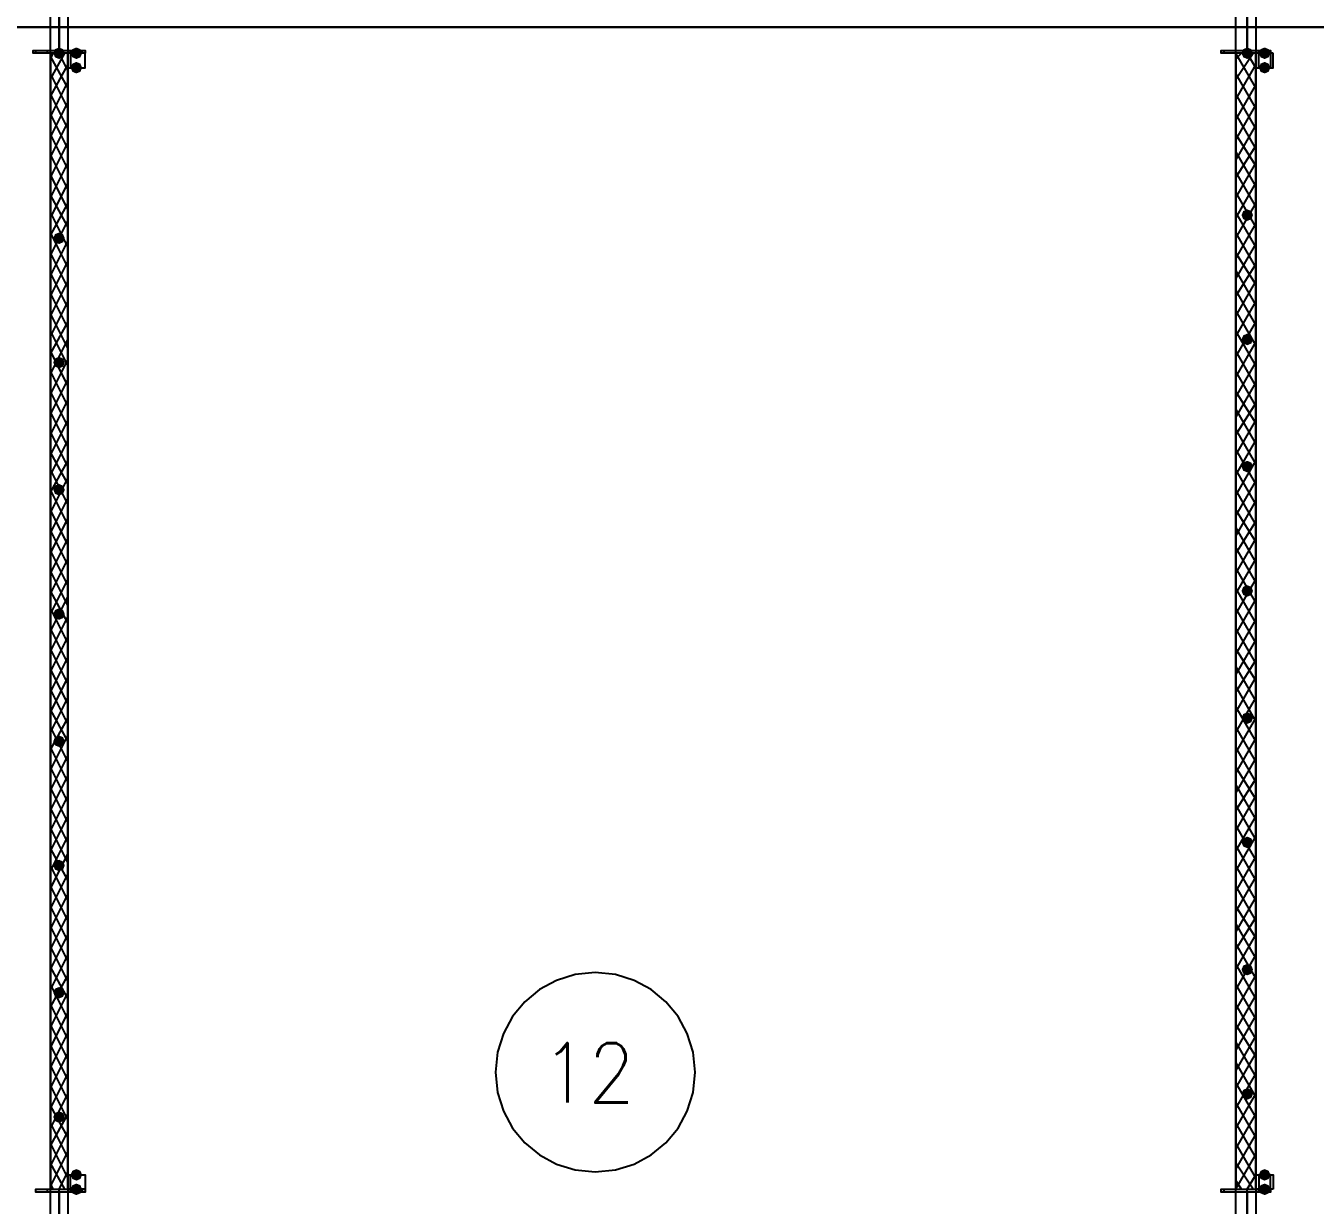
# Model space of a CAD drawing. Header units: millimetres. Extents: x 0 to 420, y 0 to 297.
# Drawn here: x 346.14 to 365.02, y 203.18 to 220.45 of the extents above; entities that cross this region are included whole.
import ezdxf

# ---------------------------------------------------------------- set-up
doc = ezdxf.new("R2010")
doc.units = ezdxf.units.MM
doc.layers.get('0').update_dxf_attribs({"linetype": 'CONTINUOUS'})
doc.styles.get("Standard").update_dxf_attribs({"font": 'STANDARD'})

msp = doc.modelspace()

# ---------------------------------------------------------------- hatches: boundary and pattern name
at = {"true_color": 0x000007}
for points in [[(346.71, 220.048667), (346.685129, 219.988871), (346.625333, 219.964), (346.565538, 219.988871), (346.540667, 220.048667), (346.565537, 220.108462), (346.625333, 220.133333), (346.685129, 220.108463)], [(346.964, 220.048667), (346.939129, 219.988871), (346.879333, 219.964), (346.819537, 219.988871), (346.794667, 220.048667), (346.819537, 220.108462), (346.879333, 220.133333), (346.939129, 220.108463)], [(364.109, 220.048667), (364.084129, 219.988871), (364.024333, 219.964), (363.964538, 219.988871), (363.939667, 220.048667), (363.964537, 220.108462), (364.024333, 220.133333), (364.084129, 220.108463)], [(364.363, 220.048667), (364.338129, 219.988871), (364.278333, 219.964), (364.218538, 219.988871), (364.193667, 220.048667), (364.218537, 220.108462), (364.278333, 220.133333), (364.338129, 220.108463)], [(346.964, 219.837), (346.939129, 219.777204), (346.879333, 219.752333), (346.819537, 219.777204), (346.794667, 219.837), (346.819537, 219.896796), (346.879333, 219.921667), (346.939129, 219.896796)], [(364.363, 219.837), (364.338129, 219.777204), (364.278333, 219.752333), (364.218538, 219.777204), (364.193667, 219.837), (364.218537, 219.896796), (364.278333, 219.921667), (364.338129, 219.896796)], [(364.109, 217.678), (364.084129, 217.618204), (364.024333, 217.593333), (363.964538, 217.618204), (363.939667, 217.678), (363.964537, 217.737796), (364.024333, 217.762667), (364.084129, 217.737796)], [(346.71, 217.339333), (346.685129, 217.279538), (346.625333, 217.254667), (346.565538, 217.279538), (346.540667, 217.339333), (346.565537, 217.399129), (346.625333, 217.424), (346.685129, 217.399129)], [(364.109, 215.857667), (364.084129, 215.797871), (364.024333, 215.773), (363.964538, 215.797871), (363.939667, 215.857667), (363.964537, 215.917462), (364.024333, 215.942333), (364.084129, 215.917463)], [(346.71, 215.519), (346.685129, 215.459204), (346.625333, 215.434333), (346.565538, 215.459204), (346.540667, 215.519), (346.565537, 215.578796), (346.625333, 215.603667), (346.685129, 215.578796)], [(364.109, 213.995), (364.084129, 213.935204), (364.024333, 213.910333), (363.964538, 213.935204), (363.939667, 213.995), (363.964537, 214.054796), (364.024333, 214.079667), (364.084129, 214.054796)], [(346.71, 213.656333), (346.685129, 213.596537), (346.625333, 213.571667), (346.565538, 213.596537), (346.540667, 213.656333), (346.565537, 213.716129), (346.625333, 213.741), (346.685129, 213.716129)], [(364.109, 212.174667), (364.084129, 212.114871), (364.024333, 212.09), (363.964538, 212.114871), (363.939667, 212.174667), (363.964537, 212.234462), (364.024333, 212.259333), (364.084129, 212.234463)], [(346.71, 211.836), (346.685129, 211.776204), (346.625333, 211.751333), (346.565538, 211.776204), (346.540667, 211.836), (346.565537, 211.895796), (346.625333, 211.920667), (346.685129, 211.895796)], [(364.109, 210.312), (364.084129, 210.252204), (364.024333, 210.227333), (363.964538, 210.252204), (363.939667, 210.312), (363.964537, 210.371796), (364.024333, 210.396667), (364.084129, 210.371796)], [(346.71, 209.973333), (346.685129, 209.913537), (346.625333, 209.888667), (346.565538, 209.913537), (346.540667, 209.973333), (346.565537, 210.033129), (346.625333, 210.058), (346.685129, 210.033129)], [(364.109, 208.491667), (364.084129, 208.431871), (364.024333, 208.407), (363.964538, 208.431871), (363.939667, 208.491667), (363.964537, 208.551462), (364.024333, 208.576333), (364.084129, 208.551463)], [(346.71, 208.153), (346.685129, 208.093204), (346.625333, 208.068333), (346.565538, 208.093204), (346.540667, 208.153), (346.565537, 208.212796), (346.625333, 208.237667), (346.685129, 208.212796)], [(364.109, 206.629), (364.084129, 206.569204), (364.024333, 206.544333), (363.964538, 206.569204), (363.939667, 206.629), (363.964537, 206.688796), (364.024333, 206.713667), (364.084129, 206.688796)], [(346.71, 206.290333), (346.685129, 206.230537), (346.625333, 206.205667), (346.565538, 206.230537), (346.540667, 206.290333), (346.565537, 206.350129), (346.625333, 206.375), (346.685129, 206.350129)], [(364.109, 204.808667), (364.084129, 204.748871), (364.024333, 204.724), (363.964538, 204.748871), (363.939667, 204.808667), (363.964537, 204.868462), (364.024333, 204.893333), (364.084129, 204.868463)], [(346.71, 204.47), (346.685129, 204.410204), (346.625333, 204.385333), (346.565538, 204.410204), (346.540667, 204.47), (346.565537, 204.529796), (346.625333, 204.554667), (346.685129, 204.529796)], [(346.964, 203.623333), (346.939129, 203.563538), (346.879333, 203.538667), (346.819537, 203.563538), (346.794667, 203.623333), (346.819537, 203.683129), (346.879333, 203.708), (346.939129, 203.683129)], [(364.363, 203.623333), (364.338129, 203.563538), (364.278333, 203.538667), (364.218538, 203.563538), (364.193667, 203.623333), (364.218537, 203.683129), (364.278333, 203.708), (364.338129, 203.683129)], [(346.964, 203.411667), (346.939129, 203.351871), (346.879333, 203.327), (346.819537, 203.351871), (346.794667, 203.411667), (346.819537, 203.471462), (346.879333, 203.496333), (346.939129, 203.471463)], [(364.363, 203.411667), (364.338129, 203.351871), (364.278333, 203.327), (364.218538, 203.351871), (364.193667, 203.411667), (364.218537, 203.471462), (364.278333, 203.496333), (364.338129, 203.471463)]]:
    msp.add_hatch(color=0, dxfattribs=at).paths.add_polyline_path(points, flags=0)

# ---------------------------------------------------------------- linework, layer by layer
at = {"color": 0, "true_color": 0x00002b}
for points in [[(346.498333, 220.810667), (329.395667, 220.810667), (329.395667, 186.309), (346.498333, 186.309)], [(363.855, 186.309), (363.855, 220.810667), (346.752333, 220.810667), (346.752333, 186.309)], [(364.151333, 220.810667), (364.151333, 186.309), (393.361333, 186.309), (393.361333, 220.810667)]]:
    msp.add_lwpolyline(points, close=True, dxfattribs=at)
at = {"color": 0, "true_color": 0x000007}
for points in [[(347.006333, 220.048667), (346.244333, 220.048667), (346.244333, 220.091), (346.625333, 220.091), (346.625333, 220.768333), (346.244333, 220.768333), (346.244333, 220.810667), (347.006333, 220.810667), (347.006333, 220.768333), (346.625333, 220.768333), (346.625333, 220.091), (347.006333, 220.091)], [(364.363, 220.048667), (363.643333, 220.048667), (363.643333, 220.091), (364.024333, 220.091), (364.024333, 220.768333), (363.643333, 220.768333), (363.643333, 220.810667), (364.363, 220.810667), (364.363, 220.768333), (364.024333, 220.768333), (364.024333, 220.091), (364.363, 220.091)], [(242.612333, 220.429667), (242.612333, 189.780333), (259.291667, 189.780333), (259.291667, 220.429667), (393.022667, 220.429667), (393.022667, 104.478667), (259.291667, 104.478667), (259.291667, 135.128), (242.654667, 135.128), (242.654667, 104.478667), (108.923667, 104.478667), (108.923667, 220.429667)], [(346.752333, 203.411667), (346.752333, 220.048667), (346.498333, 220.048667), (346.498333, 203.411667)], [(347.006333, 220.048667), (346.794667, 220.048667), (346.794667, 219.837), (347.006333, 219.837), (347.006333, 220.048667), (346.752333, 220.048667), (346.752333, 219.837), (347.006333, 219.837)], [(364.151333, 203.411667), (364.151333, 220.048667), (363.855, 220.048667), (363.855, 203.411667)], [(364.405333, 220.048667), (364.151333, 220.048667), (364.151333, 219.837), (364.405333, 219.837)], [(364.363, 220.048667), (364.363, 219.837), (364.193667, 219.837), (364.193667, 220.048667)], [(347.006333, 203.411667), (346.794667, 203.411667), (346.794667, 203.623333), (347.006333, 203.623333), (347.006333, 203.411667), (346.752333, 203.411667), (346.752333, 203.623333), (347.006333, 203.623333)], [(364.405333, 203.411667), (364.151333, 203.411667), (364.151333, 203.623333), (364.405333, 203.623333)], [(364.363, 203.411667), (364.363, 203.623333), (364.193667, 203.623333), (364.193667, 203.411667)], [(347.006333, 202.692), (346.286667, 202.692), (346.286667, 202.734333), (346.625333, 202.734333), (346.625333, 203.369333), (346.286667, 203.369333), (346.286667, 203.411667), (347.006333, 203.411667), (347.006333, 203.369333), (346.625333, 203.369333), (346.625333, 202.734333), (347.006333, 202.734333)], [(364.363, 202.692), (363.643333, 202.692), (363.643333, 202.734333), (364.024333, 202.734333), (364.024333, 203.369333), (363.643333, 203.369333), (363.643333, 203.411667), (364.363, 203.411667), (364.363, 203.369333), (364.024333, 203.369333), (364.024333, 202.734333), (364.363, 202.734333)]]:
    msp.add_lwpolyline(points, close=True, dxfattribs=at)
for points in [[(346.625333, 220.048667), (346.625333, 220.810667)], [(364.024333, 220.048667), (364.024333, 220.810667)], [(346.286667, 220.048667), (346.286667, 220.091)], [(346.456, 220.048667), (346.456, 220.091)], [(346.498333, 219.964), (346.540667, 220.048667)], [(346.498333, 219.667667), (346.71, 220.048667)], [(346.752333, 219.540667), (346.498333, 220.006333)], [(346.752333, 219.794667), (346.625333, 220.048667)], [(346.794667, 220.048667), (346.794667, 220.091)], [(346.964, 220.048667), (346.964, 220.091)], [(363.685667, 220.048667), (363.685667, 220.091)], [(363.855, 220.048667), (363.855, 220.091)], [(363.855, 219.964), (363.939667, 220.048667)], [(363.855, 219.667667), (364.109, 220.048667)], [(364.151333, 219.540667), (363.855, 220.048667)], [(364.151333, 219.837), (364.024333, 220.048667)], [(364.193667, 220.048667), (364.193667, 220.091)], [(364.363, 220.048667), (364.363, 220.091)], [(346.498333, 219.413667), (346.752333, 219.879333)], [(363.855, 219.371333), (364.151333, 219.879333)], [(346.752333, 219.244333), (346.498333, 219.752333)], [(346.498333, 219.117333), (346.752333, 219.625333)], [(364.151333, 219.244333), (363.855, 219.752333)], [(363.855, 219.075), (364.151333, 219.583)], [(346.752333, 218.948), (346.498333, 219.456)], [(364.151333, 218.948), (363.855, 219.456)], [(346.498333, 218.821), (346.752333, 219.329)], [(363.855, 218.778667), (364.151333, 219.286667)], [(346.752333, 218.651667), (346.498333, 219.159667)], [(346.498333, 218.524667), (346.752333, 219.032667)], [(364.151333, 218.651667), (363.855, 219.159667)], [(346.752333, 218.355333), (346.498333, 218.863333)], [(363.855, 218.482333), (364.151333, 218.990333)], [(364.151333, 218.397667), (363.855, 218.863333)], [(346.498333, 218.228333), (346.752333, 218.736333)], [(363.855, 218.228333), (364.151333, 218.694)], [(346.752333, 218.059), (346.498333, 218.567)], [(364.151333, 218.101333), (363.855, 218.609333)], [(346.498333, 217.932), (346.752333, 218.44)], [(346.752333, 217.762667), (346.498333, 218.270667)], [(363.855, 217.932), (364.151333, 218.44)], [(364.151333, 217.805), (363.855, 218.313)], [(346.498333, 217.635667), (346.752333, 218.143667)], [(363.855, 217.635667), (364.151333, 218.143667)], [(346.752333, 217.508667), (346.498333, 217.974333)], [(364.151333, 217.508667), (363.855, 218.016667)], [(346.498333, 217.381667), (346.752333, 217.847333)], [(346.752333, 217.212333), (346.498333, 217.720333)], [(363.855, 217.339333), (364.151333, 217.847333)], [(364.151333, 217.212333), (363.855, 217.720333)], [(346.498333, 217.085333), (346.752333, 217.593333)], [(363.855, 217.043), (364.151333, 217.551)], [(346.752333, 216.916), (346.498333, 217.424)], [(364.151333, 216.916), (363.855, 217.424)], [(346.498333, 216.789), (346.752333, 217.297)], [(346.752333, 216.619667), (346.498333, 217.127667)], [(363.855, 216.746667), (364.151333, 217.254667)], [(364.151333, 216.662), (363.855, 217.127667)], [(346.498333, 216.492667), (346.752333, 217.000667)], [(363.855, 216.492667), (364.151333, 216.958333)], [(346.752333, 216.323333), (346.498333, 216.831333)], [(364.151333, 216.365667), (363.855, 216.873667)], [(346.498333, 216.196333), (346.752333, 216.704333)], [(363.855, 216.196333), (364.151333, 216.704333)], [(364.151333, 216.069333), (363.855, 216.577333)], [(346.752333, 216.027), (346.498333, 216.535)], [(346.498333, 215.9), (346.752333, 216.408)], [(363.855, 215.9), (364.151333, 216.408)], [(346.752333, 215.730667), (346.498333, 216.238667)], [(364.151333, 215.773), (363.855, 216.281)], [(346.498333, 215.646), (346.752333, 216.111667)], [(363.855, 215.603667), (364.151333, 216.111667)], [(346.752333, 215.476667), (346.498333, 215.984667)], [(346.498333, 215.349667), (346.752333, 215.857667)], [(364.151333, 215.476667), (363.855, 215.984667)], [(363.855, 215.307333), (364.151333, 215.815333)], [(346.752333, 215.180333), (346.498333, 215.688333)], [(364.151333, 215.180333), (363.855, 215.688333)], [(346.498333, 215.053333), (346.752333, 215.561333)], [(363.855, 215.011), (364.151333, 215.519)], [(346.752333, 214.884), (346.498333, 215.392)], [(346.498333, 214.757), (346.752333, 215.265)], [(364.151333, 214.884), (363.855, 215.392)], [(346.752333, 214.587667), (346.498333, 215.095667)], [(363.855, 214.714667), (364.151333, 215.222667)], [(364.151333, 214.63), (363.855, 215.095667)], [(346.498333, 214.460667), (346.752333, 214.968667)], [(363.855, 214.460667), (364.151333, 214.926333)], [(346.752333, 214.291333), (346.498333, 214.799333)], [(364.151333, 214.333667), (363.855, 214.841667)], [(346.498333, 214.164333), (346.752333, 214.672333)], [(346.752333, 213.995), (346.498333, 214.503)], [(363.855, 214.164333), (364.151333, 214.672333)], [(364.151333, 214.037333), (363.855, 214.545333)], [(346.498333, 213.868), (346.752333, 214.376)], [(363.855, 213.868), (364.151333, 214.376)], [(346.752333, 213.741), (346.498333, 214.206667)], [(364.151333, 213.741), (363.855, 214.249)], [(346.498333, 213.614), (346.752333, 214.079667)], [(346.752333, 213.444667), (346.498333, 213.952667)], [(363.855, 213.571667), (364.151333, 214.079667)], [(364.151333, 213.444667), (363.855, 213.952667)], [(346.498333, 213.317667), (346.752333, 213.825667)], [(363.855, 213.275333), (364.151333, 213.783333)], [(346.752333, 213.148333), (346.498333, 213.656333)], [(364.151333, 213.148333), (363.855, 213.656333)], [(346.498333, 213.021333), (346.752333, 213.529333)], [(346.752333, 212.852), (346.498333, 213.36)], [(363.855, 212.979), (364.151333, 213.487)], [(364.151333, 212.894333), (363.855, 213.36)], [(346.498333, 212.725), (346.752333, 213.233)], [(363.855, 212.725), (364.151333, 213.190667)], [(346.752333, 212.555667), (346.498333, 213.063667)], [(364.151333, 212.598), (363.855, 213.106)], [(346.498333, 212.428667), (346.752333, 212.936667)], [(363.855, 212.428667), (364.151333, 212.936667)], [(364.151333, 212.301667), (363.855, 212.809667)], [(346.752333, 212.259333), (346.498333, 212.767333)], [(346.498333, 212.132333), (346.752333, 212.640333)], [(363.855, 212.132333), (364.151333, 212.640333)], [(346.752333, 211.963), (346.498333, 212.471)], [(364.151333, 212.005333), (363.855, 212.513333)], [(346.498333, 211.836), (346.752333, 212.344)], [(363.855, 211.836), (364.151333, 212.344)], [(346.752333, 211.709), (346.498333, 212.174667)], [(346.498333, 211.582), (346.752333, 212.09)], [(364.151333, 211.709), (363.855, 212.217)], [(363.855, 211.539667), (364.151333, 212.047667)], [(346.752333, 211.412667), (346.498333, 211.920667)], [(364.151333, 211.412667), (363.855, 211.920667)], [(346.498333, 211.285667), (346.752333, 211.793667)], [(363.855, 211.243333), (364.151333, 211.751333)], [(346.752333, 211.116333), (346.498333, 211.624333)], [(346.498333, 210.989333), (346.752333, 211.497333)], [(364.151333, 211.116333), (363.855, 211.624333)], [(346.752333, 210.82), (346.498333, 211.328)], [(363.855, 210.947), (364.151333, 211.455)], [(364.151333, 210.862333), (363.855, 211.328)], [(346.498333, 210.693), (346.752333, 211.201)], [(363.855, 210.693), (364.151333, 211.158667)], [(346.752333, 210.523667), (346.498333, 211.031667)], [(346.498333, 210.396667), (346.752333, 210.904667)], [(364.151333, 210.566), (363.855, 211.074)], [(363.855, 210.396667), (364.151333, 210.904667)], [(346.752333, 210.227333), (346.498333, 210.735333)], [(364.151333, 210.269667), (363.855, 210.777667)], [(346.498333, 210.100333), (346.752333, 210.608333)], [(363.855, 210.100333), (364.151333, 210.608333)], [(346.752333, 209.973333), (346.498333, 210.439)], [(364.151333, 209.973333), (363.855, 210.481333)], [(346.498333, 209.846333), (346.752333, 210.312)], [(346.752333, 209.677), (346.498333, 210.185)], [(363.855, 209.804), (364.151333, 210.312)], [(364.151333, 209.677), (363.855, 210.185)], [(346.498333, 209.55), (346.752333, 210.058)], [(363.855, 209.507667), (364.151333, 210.015667)], [(346.752333, 209.380667), (346.498333, 209.888667)], [(364.151333, 209.380667), (363.855, 209.888667)], [(346.498333, 209.253667), (346.752333, 209.761667)], [(346.752333, 209.084333), (346.498333, 209.592333)], [(363.855, 209.211333), (364.151333, 209.719333)], [(364.151333, 209.126667), (363.855, 209.592333)], [(346.498333, 208.957333), (346.752333, 209.465333)], [(363.855, 208.957333), (364.151333, 209.423)], [(346.752333, 208.788), (346.498333, 209.296)], [(364.151333, 208.830333), (363.855, 209.338333)], [(346.498333, 208.661), (346.752333, 209.169)], [(363.855, 208.661), (364.151333, 209.169)], [(364.151333, 208.534), (363.855, 209.042)], [(346.752333, 208.491667), (346.498333, 208.999667)], [(346.498333, 208.364667), (346.752333, 208.872667)], [(363.855, 208.364667), (364.151333, 208.872667)], [(346.752333, 208.195333), (346.498333, 208.703333)], [(364.151333, 208.237667), (363.855, 208.745667)], [(346.498333, 208.068333), (346.752333, 208.576333)], [(363.855, 208.068333), (364.151333, 208.576333)], [(364.151333, 207.941333), (363.855, 208.449333)], [(346.752333, 207.941333), (346.498333, 208.407)], [(346.498333, 207.814333), (346.752333, 208.322333)], [(363.855, 207.772), (364.151333, 208.28)], [(346.752333, 207.645), (346.498333, 208.153)], [(364.151333, 207.645), (363.855, 208.153)], [(346.498333, 207.518), (346.752333, 208.026)], [(363.855, 207.475667), (364.151333, 207.983667)], [(346.752333, 207.348667), (346.498333, 207.856667)], [(346.498333, 207.221667), (346.752333, 207.729667)], [(364.151333, 207.348667), (363.855, 207.856667)], [(363.855, 207.179333), (364.151333, 207.687333)], [(346.752333, 207.052333), (346.498333, 207.560333)], [(364.151333, 207.094667), (363.855, 207.560333)], [(346.498333, 206.925333), (346.752333, 207.433333)], [(363.855, 206.925333), (364.151333, 207.391)], [(346.752333, 206.756), (346.498333, 207.264)], [(346.498333, 206.629), (346.752333, 207.137)], [(364.151333, 206.798333), (363.855, 207.306333)], [(363.855, 206.629), (364.151333, 207.137)], [(346.752333, 206.459667), (346.498333, 206.967667)], [(364.151333, 206.502), (363.855, 207.01)], [(346.498333, 206.332667), (346.752333, 206.840667)], [(363.855, 206.332667), (364.151333, 206.840667)], [(346.752333, 206.205667), (346.498333, 206.671333)], [(355.938667, 205.126167), (355.908995, 205.42051), (355.823894, 205.694662), (355.689238, 205.942749), (355.510899, 206.158899), (355.294749, 206.337238), (355.046662, 206.471894), (354.77251, 206.556995), (354.478167, 206.586667), (354.183823, 206.556995), (353.909671, 206.471894), (353.661584, 206.337238), (353.445434, 206.158899), (353.267095, 205.942749), (353.132439, 205.694662), (353.047339, 205.42051), (353.017667, 205.126167)], [(364.151333, 206.205667), (363.855, 206.713667)], [(346.498333, 206.078667), (346.752333, 206.544333)], [(346.752333, 205.909333), (346.498333, 206.417333)], [(363.855, 206.036333), (364.151333, 206.544333)], [(364.151333, 205.909333), (363.855, 206.417333)], [(346.498333, 205.782333), (346.752333, 206.290333)], [(363.855, 205.74), (364.151333, 206.248)], [(346.752333, 205.613), (346.498333, 206.121)], [(346.498333, 205.486), (346.752333, 205.994)], [(364.151333, 205.613), (363.855, 206.121)], [(346.752333, 205.316667), (346.498333, 205.824667)], [(363.855, 205.443667), (364.151333, 205.951667)], [(364.151333, 205.359), (363.855, 205.824667)], [(346.498333, 205.189667), (346.752333, 205.697667)], [(363.855, 205.147333), (364.151333, 205.655333)], [(346.752333, 205.020333), (346.498333, 205.528333)], [(364.151333, 205.062667), (363.855, 205.570667)], [(346.498333, 204.893333), (346.752333, 205.401333)], [(363.855, 204.893333), (364.151333, 205.401333)], [(364.151333, 204.766333), (363.855, 205.274333)], [(346.752333, 204.724), (346.498333, 205.232)], [(346.498333, 204.597), (346.752333, 205.105)], [(353.017667, 205.126167), (353.047339, 204.831823), (353.132439, 204.557671), (353.267095, 204.309584), (353.445434, 204.093434), (353.661584, 203.915095), (353.909671, 203.780439), (354.183823, 203.695339), (354.478167, 203.665667), (354.77251, 203.695339), (355.046662, 203.780439), (355.294749, 203.915095), (355.510899, 204.093434), (355.689238, 204.309584), (355.823894, 204.557671), (355.908995, 204.831823), (355.938667, 205.126167)], [(363.855, 204.597), (364.151333, 205.105)], [(346.752333, 204.427667), (346.498333, 204.935667)], [(364.151333, 204.47), (363.855, 204.978)], [(346.498333, 204.300667), (346.752333, 204.808667)], [(363.855, 204.300667), (364.151333, 204.808667)], [(364.151333, 204.173667), (363.855, 204.681667)], [(346.752333, 204.173667), (346.498333, 204.639333)], [(346.498333, 204.046667), (346.752333, 204.512333)], [(363.855, 204.004333), (364.151333, 204.512333)], [(346.752333, 203.877333), (346.498333, 204.385333)], [(364.151333, 203.877333), (363.855, 204.385333)], [(346.498333, 203.750333), (346.752333, 204.258333)], [(363.855, 203.708), (364.151333, 204.216)], [(346.752333, 203.581), (346.498333, 204.089)], [(346.498333, 203.454), (346.752333, 203.962)], [(364.151333, 203.581), (363.855, 204.089)], [(363.855, 203.411667), (364.151333, 203.919667)], [(346.71, 203.411667), (346.498333, 203.792667)], [(364.109, 203.411667), (363.855, 203.792667)], [(346.625333, 203.411667), (346.752333, 203.665667)], [(363.939667, 203.411667), (363.855, 203.538667)], [(364.024333, 203.411667), (364.151333, 203.623333)], [(346.286667, 203.369333), (346.286667, 203.411667)], [(346.456, 203.369333), (346.456, 203.411667)], [(346.540667, 203.411667), (346.498333, 203.496333)], [(346.625333, 202.692), (346.625333, 203.411667)], [(346.794667, 203.369333), (346.794667, 203.411667)], [(346.964, 203.369333), (346.964, 203.411667)], [(363.685667, 203.369333), (363.685667, 203.411667)], [(363.855, 203.369333), (363.855, 203.411667)], [(364.024333, 202.692), (364.024333, 203.411667)], [(364.193667, 203.369333), (364.193667, 203.411667)], [(364.363, 203.369333), (364.363, 203.411667)]]:
    msp.add_lwpolyline(points, dxfattribs=at)
at = {"color": 0, "true_color": 0x0000fe}
msp.add_lwpolyline([(242.612333, 220.429667), (108.923667, 220.429667), (108.923667, 104.478667), (242.654667, 104.478667), (242.654667, 135.128), (259.291667, 135.128), (259.291667, 104.478667), (393.022667, 104.478667), (393.022667, 220.429667), (259.291667, 220.429667), (259.291667, 189.780333), (242.612333, 189.780333)], close=True, dxfattribs=at)

# ---------------------------------------------------------------- texts
at = {"color": 0, "true_color": 0x000007, "insert": (353.695, 205.553699), "char_height": 0.872032, "width": 0.87203199, "attachment_point": 1}
msp.add_mtext('12', dxfattribs=at)

doc.saveas('drawing.dxf')
